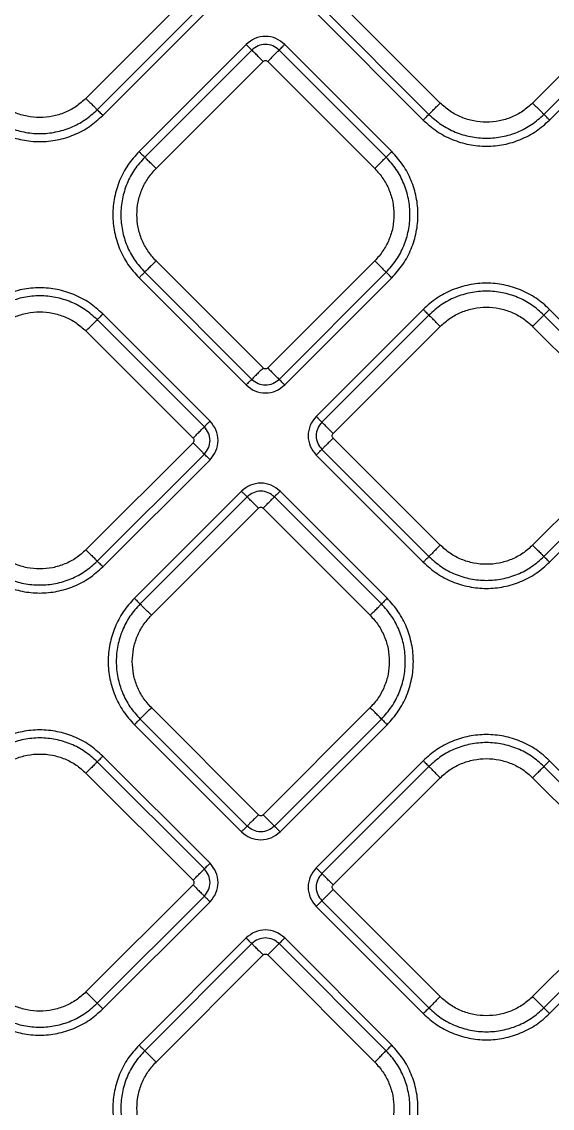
# Model space of a CAD drawing. Extents: x 939 to 1039, y 781 to 934.
# Drawn here: x 985.06 to 988.32, y 848.15 to 854.83 of the extents above; entities that cross this region are included whole.
import ezdxf

# ---------------------------------------------------------------- set-up
doc = ezdxf.new("R2010")
doc.units = 0
doc.header["$MEASUREMENT"] = 0
doc.layers.add('1', color=4, linetype='Continuous')

# ---------------------------------------------------------------- blocks, each defined once
blk = doc.blocks.new('Envoy')
at = {"layer": '1', "color": 3, "linetype": 'Continuous', "lineweight": 25}
for p, q in [((47.4601, 55.8416), (46.8012, 55.1827)), ((48.9811, 55.1542), (48.3222, 55.8131)), ((50.208, 55.8131), (49.5492, 55.1542)), ((46.871, 55.113), (47.5298, 55.7718)), ((46.9058, 55.0782), (47.5646, 55.737)), ((48.2525, 55.7433), (48.9114, 55.0845)), ((49.6189, 55.0845), (50.2778, 55.7433)), ((48.2177, 55.7085), (48.8765, 55.0496)), ((49.6538, 55.0496), (50.3126, 55.7085)), ((47.7867, 55.5149), (47.1279, 54.8561)), ((47.8216, 55.4801), (47.1627, 54.8213)), ((48.6481, 54.8213), (47.9893, 55.4801)), ((48.683, 54.8561), (48.0242, 55.5149)), ((47.2324, 54.7515), (47.8913, 55.4104)), ((47.9196, 55.4104), (48.5784, 54.7515)), ((47.8913, 53.5246), (47.2324, 54.1834)), ((48.5784, 54.1834), (47.9196, 53.5246)), ((47.1279, 54.0788), (47.7867, 53.42)), ((47.1627, 54.1137), (47.8216, 53.4548)), ((47.9893, 53.4548), (48.6481, 54.1137)), ((48.0242, 53.42), (48.683, 54.0788)), ((48.8765, 53.8853), (48.2177, 53.2265)), ((50.3126, 53.2265), (49.6538, 53.8853)), ((47.5298, 53.1631), (46.8709, 53.8219)), ((47.5646, 53.1979), (46.9058, 53.8568)), ((48.9114, 53.8504), (48.2526, 53.1916)), ((50.2778, 53.1916), (49.619, 53.8504)), ((46.8012, 53.7522), (47.46, 53.0933)), ((48.3223, 53.1218), (48.9811, 53.7807)), ((49.5492, 53.7807), (50.2081, 53.1218)), ((47.46, 53.0651), (46.8012, 52.4062)), ((48.9811, 52.4347), (48.3223, 53.0936)), ((50.2081, 53.0936), (49.5492, 52.4347)), ((48.2526, 53.0238), (48.9114, 52.365)), ((49.619, 52.365), (50.2778, 53.0238)), ((46.8709, 52.3365), (47.5298, 52.9953)), ((46.9058, 52.3016), (47.5646, 52.9605)), ((48.2177, 52.989), (48.8765, 52.3302)), ((49.6538, 52.3302), (50.3126, 52.989)), ((47.7582, 52.7669), (47.0994, 52.1081)), ((47.793, 52.7321), (47.1342, 52.0732)), ((48.6196, 52.0732), (47.9608, 52.7321)), ((48.6545, 52.1081), (47.9957, 52.7669)), ((47.2039, 52.0035), (47.8628, 52.6623)), ((47.891, 52.6623), (48.5499, 52.0035)), ((47.8628, 50.7765), (47.2039, 51.4354)), ((48.5499, 51.4354), (47.891, 50.7765)), ((47.0994, 51.3308), (47.7582, 50.672)), ((47.1342, 51.3656), (47.793, 50.7068)), ((47.9608, 50.7068), (48.6196, 51.3656)), ((47.9957, 50.672), (48.6545, 51.3308)), ((47.5646, 50.4785), (46.9058, 51.1373)), ((47.5298, 50.4436), (46.871, 51.1024)), ((48.8765, 51.1088), (48.2177, 50.4499)), ((48.9114, 51.0739), (48.2525, 50.4151)), ((50.2778, 50.4151), (49.6189, 51.0739)), ((50.3126, 50.4499), (49.6538, 51.1088)), ((46.8012, 51.0327), (47.4601, 50.3738)), ((48.3222, 50.3453), (48.9811, 51.0042)), ((49.5492, 51.0042), (50.208, 50.3453)), ((47.4601, 50.3456), (46.8012, 49.6867)), ((46.871, 49.617), (47.5298, 50.2758)), ((48.9811, 49.6582), (48.3222, 50.3171)), ((50.208, 50.3171), (49.5492, 49.6582)), ((46.9058, 49.5822), (47.5646, 50.241)), ((48.2177, 50.2125), (48.8765, 49.5536)), ((48.2525, 50.2473), (48.9114, 49.5885)), ((49.6189, 49.5885), (50.2778, 50.2473)), ((49.6538, 49.5536), (50.3126, 50.2125)), ((47.7867, 50.0189), (47.1279, 49.3601)), ((48.683, 49.3601), (48.0242, 50.0189)), ((47.8216, 49.9841), (47.1627, 49.3253)), ((48.6481, 49.3253), (47.9893, 49.9841)), ((47.2324, 49.2555), (47.8913, 49.9144)), ((47.9196, 49.9144), (48.5784, 49.2555))]:
    blk.add_line(p, q, dxfattribs=at)
for points, knots in [([(48.0242, 55.5149), (48.0068, 55.5287), (47.9721, 55.5561), (47.9054, 55.5681), (47.8388, 55.5561), (47.804, 55.5287), (47.7867, 55.5149)], [0, 0, 0, 0, 0.2500661, 0.4999826, 0.7499295, 1, 1, 1, 1]), ([(47.7867, 55.5149), (47.7908, 55.5108), (47.7991, 55.5025), (47.8099, 55.4917), (47.8182, 55.4834), (47.8204, 55.4812), (47.8216, 55.4801)], [0, 0, 0, 0, 0.250006, 0.499998, 0.750001, 1, 1, 1, 1]), ([(47.9893, 55.4801), (47.977, 55.4898), (47.9525, 55.5091), (47.9054, 55.5177), (47.8584, 55.5091), (47.8338, 55.4898), (47.8216, 55.4801)], [0, 0, 0, 0, 0.249861, 0.499986, 0.750124, 1, 1, 1, 1]), ([(47.8913, 55.4104), (47.883, 55.4186), (47.8664, 55.4352), (47.8448, 55.4569), (47.8282, 55.4735), (47.8238, 55.4779), (47.8216, 55.4801)], [0, 0, 0, 0, 0.250001, 0.499998, 0.749991, 1, 1, 1, 1]), ([(47.9893, 55.4801), (47.9871, 55.4779), (47.9826, 55.4735), (47.966, 55.4569), (47.9444, 55.4352), (47.9278, 55.4186), (47.9196, 55.4104)], [0, 0, 0, 0, 0.250009, 0.500002, 0.75, 1, 1, 1, 1]), ([(47.9893, 55.4801), (47.9904, 55.4812), (47.9926, 55.4834), (48.0009, 55.4917), (48.0117, 55.5025), (48.02, 55.5108), (48.0242, 55.5149)], [0, 0, 0, 0, 0.249999, 0.500001, 0.749993, 1, 1, 1, 1]), ([(47.8913, 55.4104), (47.8933, 55.412), (47.8975, 55.4153), (47.9054, 55.4167), (47.9133, 55.4153), (47.9175, 55.412), (47.9196, 55.4104)], [0, 0, 0, 0, 0.250231, 0.5, 0.749765, 1, 1, 1, 1]), ([(46.8012, 55.1827), (46.7816, 55.1652), (46.7423, 55.1301), (46.6718, 55.0934), (46.5961, 55.0702), (46.5172, 55.0625), (46.4383, 55.0702), (46.3626, 55.0934), (46.2921, 55.1301), (46.2528, 55.1652), (46.2331, 55.1827)], [0, 0, 0, 0, 0.125, 0.25, 0.375, 0.5, 0.625, 0.75, 0.875, 1, 1, 1, 1]), ([(46.8012, 55.1827), (46.8095, 55.1745), (46.8261, 55.1579), (46.8477, 55.1362), (46.8643, 55.1196), (46.8688, 55.1152), (46.871, 55.113)], [0, 0, 0, 0, 0.250001, 0.499996, 0.749991, 1, 1, 1, 1]), ([(48.9114, 55.0845), (48.9136, 55.0867), (48.918, 55.0911), (48.9346, 55.1077), (48.9563, 55.1294), (48.9728, 55.1459), (48.9811, 55.1542)], [0, 0, 0, 0, 0.2500092, 0.5000022, 0.7499993, 1, 1, 1, 1]), ([(49.5492, 55.1542), (49.5296, 55.1367), (49.4903, 55.1016), (49.4197, 55.0649), (49.3441, 55.0417), (49.2651, 55.034), (49.1862, 55.0417), (49.1106, 55.0649), (49.04, 55.1016), (49.0007, 55.1367), (48.9811, 55.1542)], [0, 0, 0, 0, 0.125, 0.25, 0.375, 0.5, 0.625, 0.75, 0.875, 1, 1, 1, 1]), ([(49.5492, 55.1542), (49.5575, 55.1459), (49.574, 55.1294), (49.5957, 55.1077), (49.6123, 55.0911), (49.6167, 55.0867), (49.6189, 55.0845)], [0, 0, 0, 0, 0.250001, 0.499998, 0.749991, 1, 1, 1, 1]), ([(46.1285, 55.0782), (46.1554, 55.0542), (46.2092, 55.0062), (46.3057, 54.9559), (46.4092, 54.9242), (46.5172, 54.9136), (46.6251, 54.9242), (46.7287, 54.9559), (46.8252, 55.0062), (46.8789, 55.0542), (46.9058, 55.0782)], [0, 0, 0, 0, 0.125, 0.25, 0.375, 0.5, 0.625, 0.75, 0.875, 1, 1, 1, 1]), ([(46.1634, 55.113), (46.1879, 55.0912), (46.2368, 55.0475), (46.3246, 55.0017), (46.4189, 54.9729), (46.5172, 54.9633), (46.6155, 54.9729), (46.7097, 55.0017), (46.7976, 55.0475), (46.8465, 55.0912), (46.871, 55.113)], [0, 0, 0, 0, 0.125, 0.25, 0.375, 0.5, 0.625, 0.75, 0.875, 1, 1, 1, 1]), ([(46.9058, 55.0782), (46.9017, 55.0823), (46.8934, 55.0906), (46.8826, 55.1014), (46.8743, 55.1097), (46.8721, 55.1119), (46.871, 55.113)], [0, 0, 0, 0, 0.250008, 0.500003, 0.749999, 1, 1, 1, 1]), ([(48.9114, 55.0845), (48.9103, 55.0834), (48.908, 55.0812), (48.8997, 55.0729), (48.8889, 55.0621), (48.8806, 55.0538), (48.8765, 55.0496)], [0, 0, 0, 0, 0.25, 0.500001, 0.749996, 1, 1, 1, 1]), ([(48.9114, 55.0845), (48.9358, 55.0627), (48.9848, 55.019), (49.0726, 54.9732), (49.1669, 54.9444), (49.2651, 54.9348), (49.3634, 54.9444), (49.4577, 54.9732), (49.5455, 55.019), (49.5945, 55.0627), (49.6189, 55.0845)], [0, 0, 0, 0, 0.125, 0.25, 0.375, 0.5, 0.625, 0.75, 0.875, 1, 1, 1, 1]), ([(49.6538, 55.0496), (49.6497, 55.0538), (49.6414, 55.0621), (49.6306, 55.0729), (49.6223, 55.0812), (49.62, 55.0834), (49.6189, 55.0845)], [0, 0, 0, 0, 0.250004, 0.499999, 0.75, 1, 1, 1, 1]), ([(48.8765, 55.0496), (48.9034, 55.0256), (48.9571, 54.9777), (49.0536, 54.9274), (49.1572, 54.8957), (49.2651, 54.8851), (49.3731, 54.8957), (49.4767, 54.9274), (49.5731, 54.9777), (49.6269, 55.0256), (49.6538, 55.0496)], [0, 0, 0, 0, 0.125, 0.25, 0.375, 0.5, 0.625, 0.75, 0.875, 1, 1, 1, 1]), ([(47.1279, 54.8561), (47.1039, 54.8292), (47.0559, 54.7755), (47.0056, 54.679), (46.9739, 54.5754), (46.9634, 54.4675), (46.9739, 54.3595), (47.0056, 54.256), (47.0559, 54.1595), (47.1039, 54.1057), (47.1279, 54.0788)], [0, 0, 0, 0, 0.125, 0.25, 0.375, 0.5, 0.625, 0.75, 0.875, 1, 1, 1, 1]), ([(47.1627, 54.8213), (47.1409, 54.7968), (47.0972, 54.7478), (47.0514, 54.66), (47.0226, 54.5657), (47.013, 54.4675), (47.0226, 54.3692), (47.0514, 54.2749), (47.0972, 54.1871), (47.1409, 54.1382), (47.1627, 54.1137)], [0, 0, 0, 0, 0.125, 0.25, 0.375, 0.5, 0.624999, 0.75, 0.875, 1, 1, 1, 1]), ([(47.1279, 54.8561), (47.132, 54.852), (47.1403, 54.8437), (47.1511, 54.8329), (47.1594, 54.8246), (47.1616, 54.8224), (47.1627, 54.8213)], [0, 0, 0, 0, 0.2500048, 0.4999999, 0.7500003, 1, 1, 1, 1]), ([(47.2324, 54.7515), (47.2242, 54.7598), (47.2076, 54.7764), (47.186, 54.798), (47.1694, 54.8146), (47.1649, 54.819), (47.1627, 54.8213)], [0, 0, 0, 0, 0.2500016, 0.4999978, 0.7499911, 1, 1, 1, 1]), ([(48.5784, 54.7515), (48.5867, 54.7598), (48.6032, 54.7764), (48.6249, 54.798), (48.6415, 54.8146), (48.6459, 54.819), (48.6481, 54.8213)], [0, 0, 0, 0, 0.25, 0.499998, 0.749991, 1, 1, 1, 1]), ([(48.683, 54.8561), (48.6788, 54.852), (48.6706, 54.8437), (48.6597, 54.8329), (48.6514, 54.8246), (48.6492, 54.8224), (48.6481, 54.8213)], [0, 0, 0, 0, 0.250004, 0.499999, 0.75, 1, 1, 1, 1]), ([(48.6481, 54.1137), (48.67, 54.1382), (48.7136, 54.1871), (48.7594, 54.2749), (48.7883, 54.3692), (48.7979, 54.4675), (48.7883, 54.5657), (48.7594, 54.66), (48.7136, 54.7478), (48.67, 54.7968), (48.6481, 54.8213)], [0, 0, 0, 0, 0.1250002, 0.2500001, 0.3750005, 0.5000003, 0.625, 0.7500005, 0.8750004, 1, 1, 1, 1]), ([(48.683, 54.0788), (48.707, 54.1057), (48.7549, 54.1595), (48.8052, 54.256), (48.8369, 54.3595), (48.8475, 54.4675), (48.8369, 54.5754), (48.8052, 54.679), (48.7549, 54.7755), (48.707, 54.8292), (48.683, 54.8561)], [0, 0, 0, 0, 0.125, 0.25, 0.375, 0.5, 0.625, 0.75, 0.875, 1, 1, 1, 1]), ([(47.1148, 54.4675), (47.1163, 54.4938), (47.1192, 54.5464), (47.1433, 54.6221), (47.1798, 54.6926), (47.2149, 54.7319), (47.2324, 54.7515)], [0, 0, 0, 0, 0.25, 0.4999996, 0.7500002, 1, 1, 1, 1]), ([(48.5784, 54.7515), (48.5959, 54.7319), (48.631, 54.6926), (48.6676, 54.6221), (48.6916, 54.5464), (48.6946, 54.4938), (48.6961, 54.4675)], [0, 0, 0, 0, 0.25, 0.5, 0.75, 1, 1, 1, 1]), ([(47.2324, 54.1834), (47.2149, 54.2031), (47.1798, 54.2423), (47.1433, 54.3129), (47.1192, 54.3886), (47.1163, 54.4412), (47.1148, 54.4675)], [0, 0, 0, 0, 0.2499998, 0.5000004, 0.75, 1, 1, 1, 1]), ([(48.6961, 54.4675), (48.6946, 54.4412), (48.6916, 54.3886), (48.6676, 54.3129), (48.631, 54.2423), (48.5959, 54.2031), (48.5784, 54.1834)], [0, 0, 0, 0, 0.25, 0.5, 0.75, 1, 1, 1, 1]), ([(47.2324, 54.1834), (47.2242, 54.1751), (47.2076, 54.1586), (47.186, 54.1369), (47.1694, 54.1203), (47.1649, 54.1159), (47.1627, 54.1137)], [0, 0, 0, 0, 0.250001, 0.499997, 0.74999, 1, 1, 1, 1]), ([(48.5784, 54.1834), (48.5867, 54.1751), (48.6032, 54.1586), (48.6249, 54.1369), (48.6415, 54.1203), (48.6459, 54.1159), (48.6481, 54.1137)], [0, 0, 0, 0, 0.25, 0.499997, 0.74999, 1, 1, 1, 1]), ([(47.1279, 54.0788), (47.132, 54.083), (47.1403, 54.0912), (47.1511, 54.1021), (47.1594, 54.1104), (47.1616, 54.1126), (47.1627, 54.1137)], [0, 0, 0, 0, 0.250005, 0.500001, 0.750002, 1, 1, 1, 1]), ([(48.683, 54.0788), (48.6788, 54.083), (48.6706, 54.0912), (48.6597, 54.1021), (48.6514, 54.1104), (48.6492, 54.1126), (48.6481, 54.1137)], [0, 0, 0, 0, 0.250004, 0.5, 0.750001, 1, 1, 1, 1]), ([(46.9058, 53.8568), (46.8789, 53.8807), (46.8251, 53.9287), (46.7287, 53.979), (46.6251, 54.0107), (46.5171, 54.0213), (46.4092, 54.0107), (46.3056, 53.979), (46.2091, 53.9287), (46.1554, 53.8807), (46.1285, 53.8568)], [0, 0, 0, 0, 0.125, 0.25, 0.375, 0.5, 0.625, 0.75, 0.875, 1, 1, 1, 1]), ([(49.6538, 53.8853), (49.6269, 53.9093), (49.5732, 53.9572), (49.4767, 54.0075), (49.3731, 54.0392), (49.2652, 54.0498), (49.1572, 54.0392), (49.0537, 54.0075), (48.9572, 53.9572), (48.9034, 53.9093), (48.8765, 53.8853)], [0, 0, 0, 0, 0.125, 0.25, 0.375, 0.5, 0.625, 0.75, 0.875, 1, 1, 1, 1]), ([(46.8709, 53.8219), (46.8465, 53.8437), (46.7975, 53.8874), (46.7097, 53.9332), (46.6154, 53.962), (46.5171, 53.9716), (46.4189, 53.962), (46.3246, 53.9332), (46.2368, 53.8874), (46.1878, 53.8437), (46.1634, 53.8219)], [0, 0, 0, 0, 0.125, 0.25, 0.375, 0.5, 0.625, 0.75, 0.875, 1, 1, 1, 1]), ([(49.619, 53.8504), (49.5945, 53.8722), (49.5456, 53.9159), (49.4577, 53.9617), (49.3635, 53.9905), (49.2652, 54.0002), (49.1669, 53.9905), (49.0726, 53.9617), (48.9848, 53.9159), (48.9359, 53.8722), (48.9114, 53.8504)], [0, 0, 0, 0, 0.125, 0.25, 0.375, 0.5, 0.625, 0.75, 0.875, 1, 1, 1, 1]), ([(46.2331, 53.7522), (46.2527, 53.7697), (46.292, 53.8048), (46.3626, 53.8415), (46.4382, 53.8647), (46.5171, 53.8724), (46.5961, 53.8647), (46.6717, 53.8415), (46.7423, 53.8048), (46.7816, 53.7697), (46.8012, 53.7522)], [0, 0, 0, 0, 0.125, 0.25, 0.375, 0.5, 0.625, 0.75, 0.875, 1, 1, 1, 1]), ([(48.8765, 53.8853), (48.8807, 53.8811), (48.8889, 53.8728), (48.8998, 53.862), (48.9081, 53.8537), (48.9103, 53.8515), (48.9114, 53.8504)], [0, 0, 0, 0, 0.250004, 0.499999, 0.75, 1, 1, 1, 1]), ([(48.9811, 53.7807), (49.0008, 53.7982), (49.0401, 53.8333), (49.1106, 53.87), (49.1863, 53.8932), (49.2652, 53.9009), (49.3441, 53.8932), (49.4198, 53.87), (49.4903, 53.8333), (49.5296, 53.7982), (49.5492, 53.7807)], [0, 0, 0, 0, 0.125, 0.25, 0.375, 0.5, 0.625, 0.75, 0.875, 1, 1, 1, 1]), ([(49.619, 53.8504), (49.6201, 53.8515), (49.6223, 53.8537), (49.6306, 53.862), (49.6414, 53.8728), (49.6497, 53.8811), (49.6538, 53.8853)], [0, 0, 0, 0, 0.25, 0.500001, 0.749996, 1, 1, 1, 1]), ([(46.8012, 53.7522), (46.8095, 53.7604), (46.826, 53.777), (46.8477, 53.7987), (46.8643, 53.8153), (46.8687, 53.8197), (46.8709, 53.8219)], [0, 0, 0, 0, 0.2499975, 0.4999953, 0.7499908, 1, 1, 1, 1]), ([(46.9058, 53.8568), (46.9017, 53.8526), (46.8934, 53.8443), (46.8826, 53.8335), (46.8743, 53.8252), (46.872, 53.823), (46.8709, 53.8219)], [0, 0, 0, 0, 0.25001, 0.500005, 0.750001, 1, 1, 1, 1]), ([(48.9811, 53.7807), (48.9728, 53.789), (48.9563, 53.8055), (48.9346, 53.8272), (48.918, 53.8438), (48.9136, 53.8482), (48.9114, 53.8504)], [0, 0, 0, 0, 0.250001, 0.499998, 0.749991, 1, 1, 1, 1]), ([(49.619, 53.8504), (49.6168, 53.8482), (49.6123, 53.8438), (49.5957, 53.8272), (49.5741, 53.8055), (49.5575, 53.789), (49.5492, 53.7807)], [0, 0, 0, 0, 0.250009, 0.500002, 0.749999, 1, 1, 1, 1]), ([(47.8913, 53.5246), (47.883, 53.5163), (47.8664, 53.4997), (47.8448, 53.4781), (47.8282, 53.4615), (47.8238, 53.4571), (47.8216, 53.4548)], [0, 0, 0, 0, 0.2499986, 0.499996, 0.7499894, 1, 1, 1, 1]), ([(47.9196, 53.5246), (47.9175, 53.5229), (47.9133, 53.5197), (47.9054, 53.5182), (47.8975, 53.5197), (47.8933, 53.5229), (47.8913, 53.5246)], [0, 0, 0, 0, 0.250229, 0.5, 0.749774, 1, 1, 1, 1]), ([(47.9196, 53.5246), (47.9278, 53.5163), (47.9444, 53.4997), (47.966, 53.4781), (47.9826, 53.4615), (47.9871, 53.4571), (47.9893, 53.4548)], [0, 0, 0, 0, 0.249998, 0.499996, 0.749989, 1, 1, 1, 1]), ([(47.7867, 53.42), (47.7908, 53.4241), (47.7991, 53.4324), (47.8099, 53.4432), (47.8182, 53.4515), (47.8204, 53.4537), (47.8216, 53.4548)], [0, 0, 0, 0, 0.250008, 0.500001, 0.75, 1, 1, 1, 1]), ([(47.7867, 53.42), (47.804, 53.4063), (47.8388, 53.3788), (47.9054, 53.3668), (47.9721, 53.3788), (48.0068, 53.4063), (48.0242, 53.42)], [0, 0, 0, 0, 0.2500671, 0.499983, 0.7499297, 1, 1, 1, 1]), ([(47.8216, 53.4548), (47.8338, 53.4452), (47.8584, 53.4258), (47.9054, 53.4172), (47.9525, 53.4258), (47.977, 53.4452), (47.9893, 53.4548)], [0, 0, 0, 0, 0.2498602, 0.4999856, 0.7501235, 1, 1, 1, 1]), ([(48.0242, 53.42), (48.02, 53.4241), (48.0117, 53.4324), (48.0009, 53.4432), (47.9926, 53.4515), (47.9904, 53.4537), (47.9893, 53.4548)], [0, 0, 0, 0, 0.250008, 0.500001, 0.75, 1, 1, 1, 1]), ([(47.5646, 53.1979), (47.5605, 53.1938), (47.5522, 53.1855), (47.5414, 53.1747), (47.5331, 53.1664), (47.5309, 53.1642), (47.5298, 53.1631)], [0, 0, 0, 0, 0.250008, 0.499998, 0.750001, 1, 1, 1, 1]), ([(47.5646, 52.9605), (47.5783, 52.9778), (47.6058, 53.0126), (47.6178, 53.0792), (47.6058, 53.1458), (47.5783, 53.1806), (47.5646, 53.1979)], [0, 0, 0, 0, 0.250066, 0.499983, 0.749929, 1, 1, 1, 1]), ([(48.2177, 53.2265), (48.204, 53.2091), (48.1766, 53.1744), (48.1645, 53.1077), (48.1765, 53.0411), (48.204, 53.0063), (48.2177, 52.989)], [0, 0, 0, 0, 0.250066, 0.499983, 0.749928, 1, 1, 1, 1]), ([(48.2177, 53.2265), (48.2219, 53.2223), (48.2301, 53.214), (48.2409, 53.2032), (48.2492, 53.1949), (48.2515, 53.1927), (48.2526, 53.1916)], [0, 0, 0, 0, 0.2500002, 0.4999978, 0.7499975, 1, 1, 1, 1]), ([(47.46, 53.0933), (47.4683, 53.1016), (47.4849, 53.1182), (47.5065, 53.1398), (47.5231, 53.1564), (47.5276, 53.1608), (47.5298, 53.1631)], [0, 0, 0, 0, 0.249999, 0.499996, 0.74999, 1, 1, 1, 1]), ([(47.5298, 52.9953), (47.5394, 53.0076), (47.5588, 53.0321), (47.5674, 53.0792), (47.5588, 53.1263), (47.5394, 53.1508), (47.5298, 53.1631)], [0, 0, 0, 0, 0.24986, 0.499984, 0.750123, 1, 1, 1, 1]), ([(48.2526, 53.1916), (48.2429, 53.1793), (48.2235, 53.1548), (48.215, 53.1077), (48.2235, 53.0607), (48.2429, 53.0361), (48.2526, 53.0238)], [0, 0, 0, 0, 0.24986, 0.499984, 0.750122, 1, 1, 1, 1]), ([(48.3223, 53.1218), (48.314, 53.1301), (48.2974, 53.1467), (48.2758, 53.1683), (48.2592, 53.1849), (48.2548, 53.1894), (48.2526, 53.1916)], [0, 0, 0, 0, 0.25, 0.499998, 0.749991, 1, 1, 1, 1]), ([(47.46, 53.0933), (47.4617, 53.0913), (47.4649, 53.0871), (47.4664, 53.0792), (47.4649, 53.0713), (47.4617, 53.0671), (47.46, 53.0651)], [0, 0, 0, 0, 0.250236, 0.500008, 0.74978, 1, 1, 1, 1]), ([(47.46, 53.0651), (47.4683, 53.0568), (47.4849, 53.0402), (47.5065, 53.0186), (47.5231, 53.002), (47.5276, 52.9975), (47.5298, 52.9953)], [0, 0, 0, 0, 0.2500016, 0.4999978, 0.7499911, 1, 1, 1, 1]), ([(48.3223, 53.0936), (48.314, 53.0853), (48.2974, 53.0687), (48.2758, 53.0471), (48.2592, 53.0305), (48.2548, 53.0261), (48.2526, 53.0238)], [0, 0, 0, 0, 0.249998, 0.499996, 0.749991, 1, 1, 1, 1]), ([(48.3223, 53.0936), (48.3206, 53.0956), (48.3174, 53.0998), (48.3159, 53.1077), (48.3174, 53.1156), (48.3206, 53.1198), (48.3223, 53.1218)], [0, 0, 0, 0, 0.250236, 0.500008, 0.74978, 1, 1, 1, 1]), ([(48.2177, 52.989), (48.2219, 52.9931), (48.2301, 53.0014), (48.2409, 53.0122), (48.2492, 53.0205), (48.2515, 53.0227), (48.2526, 53.0238)], [0, 0, 0, 0, 0.250005, 0.499997, 0.75, 1, 1, 1, 1]), ([(47.5646, 52.9605), (47.5605, 52.9646), (47.5522, 52.9729), (47.5414, 52.9837), (47.5331, 52.992), (47.5309, 52.9942), (47.5298, 52.9953)], [0, 0, 0, 0, 0.2500028, 0.4999989, 0.7499983, 1, 1, 1, 1]), ([(47.9957, 52.7669), (47.9783, 52.7806), (47.9436, 52.8081), (47.8769, 52.8201), (47.8103, 52.8081), (47.7755, 52.7806), (47.7582, 52.7669)], [0, 0, 0, 0, 0.2500671, 0.499983, 0.7499297, 1, 1, 1, 1]), ([(47.7582, 52.7669), (47.7623, 52.7628), (47.7706, 52.7545), (47.7814, 52.7437), (47.7897, 52.7354), (47.7919, 52.7332), (47.793, 52.7321)], [0, 0, 0, 0, 0.250008, 0.500001, 0.75, 1, 1, 1, 1]), ([(47.9608, 52.7321), (47.9485, 52.7417), (47.924, 52.7611), (47.8769, 52.7697), (47.8299, 52.7611), (47.8053, 52.7417), (47.793, 52.7321)], [0, 0, 0, 0, 0.2498602, 0.4999856, 0.7501235, 1, 1, 1, 1]), ([(47.8628, 52.6623), (47.8545, 52.6706), (47.8379, 52.6872), (47.8163, 52.7088), (47.7997, 52.7254), (47.7953, 52.7298), (47.793, 52.7321)], [0, 0, 0, 0, 0.25, 0.499997, 0.74999, 1, 1, 1, 1]), ([(47.891, 52.6623), (47.8993, 52.6706), (47.9159, 52.6872), (47.9375, 52.7088), (47.9541, 52.7254), (47.9586, 52.7298), (47.9608, 52.7321)], [0, 0, 0, 0, 0.250001, 0.499997, 0.74999, 1, 1, 1, 1]), ([(47.9957, 52.7669), (47.9915, 52.7628), (47.9832, 52.7545), (47.9724, 52.7437), (47.9641, 52.7354), (47.9619, 52.7332), (47.9608, 52.7321)], [0, 0, 0, 0, 0.250008, 0.500001, 0.75, 1, 1, 1, 1]), ([(47.8628, 52.6623), (47.8648, 52.664), (47.869, 52.6672), (47.8769, 52.6687), (47.8848, 52.6672), (47.889, 52.664), (47.891, 52.6623)], [0, 0, 0, 0, 0.250235, 0.5, 0.749769, 1, 1, 1, 1]), ([(46.8012, 52.4062), (46.7816, 52.3887), (46.7423, 52.3536), (46.6717, 52.3169), (46.5961, 52.2937), (46.5171, 52.286), (46.4382, 52.2937), (46.3626, 52.3169), (46.292, 52.3536), (46.2527, 52.3887), (46.2331, 52.4062)], [0, 0, 0, 0, 0.125, 0.25, 0.375, 0.5, 0.625, 0.75, 0.875, 1, 1, 1, 1]), ([(46.8012, 52.4062), (46.8095, 52.3979), (46.826, 52.3814), (46.8477, 52.3597), (46.8643, 52.3431), (46.8687, 52.3387), (46.8709, 52.3365)], [0, 0, 0, 0, 0.25, 0.499998, 0.749991, 1, 1, 1, 1]), ([(48.9811, 52.4347), (48.9728, 52.4265), (48.9563, 52.4099), (48.9346, 52.3882), (48.918, 52.3716), (48.9136, 52.3672), (48.9114, 52.365)], [0, 0, 0, 0, 0.250001, 0.499996, 0.749991, 1, 1, 1, 1]), ([(49.5492, 52.4347), (49.5296, 52.4172), (49.4903, 52.3821), (49.4198, 52.3454), (49.3441, 52.3222), (49.2652, 52.3145), (49.1863, 52.3222), (49.1106, 52.3454), (49.0401, 52.3821), (49.0008, 52.4172), (48.9811, 52.4347)], [0, 0, 0, 0, 0.125, 0.25, 0.375, 0.5, 0.625, 0.75, 0.875, 1, 1, 1, 1]), ([(49.5492, 52.4347), (49.5575, 52.4265), (49.5741, 52.4099), (49.5957, 52.3882), (49.6123, 52.3716), (49.6168, 52.3672), (49.619, 52.365)], [0, 0, 0, 0, 0.250001, 0.499996, 0.749991, 1, 1, 1, 1]), ([(46.1634, 52.3365), (46.1878, 52.3147), (46.2368, 52.271), (46.3246, 52.2252), (46.4189, 52.1964), (46.5171, 52.1868), (46.6154, 52.1964), (46.7097, 52.2252), (46.7975, 52.271), (46.8465, 52.3147), (46.8709, 52.3365)], [0, 0, 0, 0, 0.125, 0.25, 0.375, 0.5, 0.625, 0.75, 0.875, 1, 1, 1, 1]), ([(46.9058, 52.3016), (46.9017, 52.3058), (46.8934, 52.3141), (46.8826, 52.3249), (46.8743, 52.3332), (46.872, 52.3354), (46.8709, 52.3365)], [0, 0, 0, 0, 0.2500048, 0.4999999, 0.7500003, 1, 1, 1, 1]), ([(48.8765, 52.3302), (48.8807, 52.3343), (48.8889, 52.3426), (48.8998, 52.3534), (48.9081, 52.3617), (48.9103, 52.3639), (48.9114, 52.365)], [0, 0, 0, 0, 0.25001, 0.500004, 0.75, 1, 1, 1, 1]), ([(48.8765, 52.3302), (48.9034, 52.3062), (48.9572, 52.2582), (49.0537, 52.2079), (49.1572, 52.1762), (49.2652, 52.1656), (49.3731, 52.1762), (49.4767, 52.2079), (49.5732, 52.2582), (49.6269, 52.3062), (49.6538, 52.3302)], [0, 0, 0, 0, 0.125, 0.25, 0.375, 0.5, 0.625, 0.75, 0.875, 1, 1, 1, 1]), ([(48.9114, 52.365), (48.9359, 52.3432), (48.9848, 52.2995), (49.0726, 52.2537), (49.1669, 52.2249), (49.2652, 52.2153), (49.3635, 52.2249), (49.4577, 52.2537), (49.5456, 52.2995), (49.5945, 52.3432), (49.619, 52.365)], [0, 0, 0, 0, 0.125, 0.25, 0.375, 0.5, 0.625, 0.75, 0.875, 1, 1, 1, 1]), ([(49.6538, 52.3302), (49.6497, 52.3343), (49.6414, 52.3426), (49.6306, 52.3534), (49.6223, 52.3617), (49.6201, 52.3639), (49.619, 52.365)], [0, 0, 0, 0, 0.250009, 0.500003, 0.75, 1, 1, 1, 1]), ([(46.1285, 52.3016), (46.1554, 52.2776), (46.2091, 52.2297), (46.3056, 52.1794), (46.4092, 52.1477), (46.5171, 52.1371), (46.6251, 52.1477), (46.7287, 52.1794), (46.8251, 52.2297), (46.8789, 52.2776), (46.9058, 52.3016)], [0, 0, 0, 0, 0.125, 0.25, 0.375, 0.5, 0.625, 0.75, 0.875, 1, 1, 1, 1]), ([(47.0994, 52.1081), (47.0754, 52.0812), (47.0274, 52.0274), (46.9771, 51.9309), (46.9454, 51.8274), (46.9349, 51.7194), (46.9454, 51.6115), (46.9771, 51.5079), (47.0274, 51.4114), (47.0754, 51.3577), (47.0994, 51.3308)], [0, 0, 0, 0, 0.1250001, 0.25, 0.375, 0.5, 0.625, 0.75, 0.8749999, 1, 1, 1, 1]), ([(47.1342, 52.0732), (47.1124, 52.0488), (47.0687, 51.9998), (47.0229, 51.912), (46.9941, 51.8177), (46.9845, 51.7194), (46.9941, 51.6212), (47.0229, 51.5269), (47.0687, 51.4391), (47.1124, 51.3901), (47.1342, 51.3656)], [0, 0, 0, 0, 0.125, 0.25, 0.375001, 0.5, 0.625, 0.75, 0.875, 1, 1, 1, 1]), ([(47.0994, 52.1081), (47.1035, 52.1039), (47.1118, 52.0957), (47.1226, 52.0848), (47.1309, 52.0765), (47.1331, 52.0743), (47.1342, 52.0732)], [0, 0, 0, 0, 0.250003, 0.499999, 0.75, 1, 1, 1, 1]), ([(47.2039, 52.0035), (47.1957, 52.0118), (47.1791, 52.0283), (47.1574, 52.05), (47.1408, 52.0666), (47.1364, 52.071), (47.1342, 52.0732)], [0, 0, 0, 0, 0.25, 0.499998, 0.74999, 1, 1, 1, 1]), ([(48.5499, 52.0035), (48.5582, 52.0118), (48.5747, 52.0283), (48.5964, 52.05), (48.613, 52.0666), (48.6174, 52.071), (48.6196, 52.0732)], [0, 0, 0, 0, 0.25, 0.499997, 0.74999, 1, 1, 1, 1]), ([(48.6545, 52.1081), (48.6503, 52.1039), (48.6421, 52.0957), (48.6312, 52.0848), (48.6229, 52.0765), (48.6207, 52.0743), (48.6196, 52.0732)], [0, 0, 0, 0, 0.2500053, 0.4999996, 0.7500013, 1, 1, 1, 1]), ([(48.6196, 51.3656), (48.6414, 51.3901), (48.6851, 51.4391), (48.7309, 51.5269), (48.7597, 51.6212), (48.7694, 51.7194), (48.7597, 51.8177), (48.7309, 51.912), (48.6851, 51.9998), (48.6414, 52.0488), (48.6196, 52.0732)], [0, 0, 0, 0, 0.125, 0.25, 0.375, 0.5, 0.624999, 0.75, 0.875, 1, 1, 1, 1]), ([(48.6545, 51.3308), (48.6785, 51.3577), (48.7264, 51.4114), (48.7767, 51.5079), (48.8084, 51.6115), (48.819, 51.7194), (48.8084, 51.8274), (48.7767, 51.9309), (48.7264, 52.0274), (48.6785, 52.0812), (48.6545, 52.1081)], [0, 0, 0, 0, 0.125, 0.25, 0.375, 0.5, 0.625, 0.75, 0.875, 1, 1, 1, 1]), ([(47.0863, 51.7194), (47.0878, 51.7457), (47.0907, 51.7983), (47.1148, 51.874), (47.1513, 51.9446), (47.1864, 51.9839), (47.2039, 52.0035)], [0, 0, 0, 0, 0.25, 0.5, 0.750001, 1, 1, 1, 1]), ([(48.5499, 52.0035), (48.5674, 51.9839), (48.6025, 51.9446), (48.639, 51.874), (48.6631, 51.7983), (48.6661, 51.7457), (48.6675, 51.7194)], [0, 0, 0, 0, 0.249999, 0.5, 0.75, 1, 1, 1, 1]), ([(47.2039, 51.4354), (47.1864, 51.455), (47.1513, 51.4943), (47.1148, 51.5648), (47.0907, 51.6405), (47.0878, 51.6931), (47.0863, 51.7194)], [0, 0, 0, 0, 0.249999, 0.5, 0.75, 1, 1, 1, 1]), ([(48.6675, 51.7194), (48.6661, 51.6931), (48.6631, 51.6405), (48.639, 51.5648), (48.6025, 51.4943), (48.5674, 51.455), (48.5499, 51.4354)], [0, 0, 0, 0, 0.25, 0.5, 0.750001, 1, 1, 1, 1]), ([(47.2039, 51.4354), (47.1957, 51.4271), (47.1791, 51.4105), (47.1574, 51.3889), (47.1408, 51.3723), (47.1364, 51.3679), (47.1342, 51.3656)], [0, 0, 0, 0, 0.25, 0.499998, 0.749991, 1, 1, 1, 1]), ([(48.6196, 51.3656), (48.6174, 51.3679), (48.613, 51.3723), (48.5964, 51.3889), (48.5747, 51.4105), (48.5582, 51.4271), (48.5499, 51.4354)], [0, 0, 0, 0, 0.250009, 0.500002, 0.75, 1, 1, 1, 1]), ([(47.0994, 51.3308), (47.1035, 51.3349), (47.1118, 51.3432), (47.1226, 51.354), (47.1309, 51.3623), (47.1331, 51.3645), (47.1342, 51.3656)], [0, 0, 0, 0, 0.2500024, 0.499998, 0.7499988, 1, 1, 1, 1]), ([(48.6196, 51.3656), (48.6207, 51.3645), (48.6229, 51.3623), (48.6312, 51.354), (48.6421, 51.3432), (48.6503, 51.3349), (48.6545, 51.3308)], [0, 0, 0, 0, 0.25, 0.500001, 0.749995, 1, 1, 1, 1]), ([(46.9058, 51.1373), (46.8789, 51.1613), (46.8252, 51.2092), (46.7287, 51.2595), (46.6251, 51.2912), (46.5172, 51.3018), (46.4092, 51.2912), (46.3057, 51.2595), (46.2092, 51.2092), (46.1554, 51.1613), (46.1285, 51.1373)], [0, 0, 0, 0, 0.125, 0.25, 0.375, 0.5, 0.625, 0.75, 0.875, 1, 1, 1, 1]), ([(49.6538, 51.1088), (49.6269, 51.1327), (49.5731, 51.1807), (49.4767, 51.231), (49.3731, 51.2627), (49.2651, 51.2733), (49.1572, 51.2627), (49.0536, 51.231), (48.9571, 51.1807), (48.9034, 51.1327), (48.8765, 51.1088)], [0, 0, 0, 0, 0.125, 0.25, 0.375, 0.5, 0.625, 0.75, 0.875, 1, 1, 1, 1]), ([(46.871, 51.1024), (46.8465, 51.1242), (46.7976, 51.1679), (46.7097, 51.2137), (46.6155, 51.2425), (46.5172, 51.2522), (46.4189, 51.2425), (46.3246, 51.2137), (46.2368, 51.1679), (46.1879, 51.1242), (46.1634, 51.1024)], [0, 0, 0, 0, 0.125, 0.25, 0.375, 0.5, 0.625, 0.75, 0.875, 1, 1, 1, 1]), ([(49.6189, 51.0739), (49.5945, 51.0957), (49.5455, 51.1394), (49.4577, 51.1852), (49.3634, 51.214), (49.2651, 51.2236), (49.1669, 51.214), (49.0726, 51.1852), (48.9848, 51.1394), (48.9358, 51.0957), (48.9114, 51.0739)], [0, 0, 0, 0, 0.1250002, 0.25, 0.3750001, 0.5, 0.625, 0.75, 0.8749998, 1, 1, 1, 1]), ([(46.2331, 51.0327), (46.2528, 51.0502), (46.2921, 51.0853), (46.3626, 51.122), (46.4383, 51.1452), (46.5172, 51.1529), (46.5961, 51.1452), (46.6718, 51.122), (46.7423, 51.0853), (46.7816, 51.0502), (46.8012, 51.0327)], [0, 0, 0, 0, 0.125, 0.25, 0.375, 0.5, 0.625, 0.75, 0.875, 1, 1, 1, 1]), ([(46.871, 51.1024), (46.8721, 51.1035), (46.8743, 51.1057), (46.8826, 51.114), (46.8934, 51.1248), (46.9017, 51.1331), (46.9058, 51.1373)], [0, 0, 0, 0, 0.250001, 0.500002, 0.749998, 1, 1, 1, 1]), ([(46.871, 51.1024), (46.8688, 51.1002), (46.8643, 51.0958), (46.8477, 51.0792), (46.8261, 51.0575), (46.8095, 51.041), (46.8012, 51.0327)], [0, 0, 0, 0, 0.250009, 0.500002, 0.75, 1, 1, 1, 1]), ([(48.8765, 51.1088), (48.8806, 51.1046), (48.8889, 51.0963), (48.8997, 51.0855), (48.908, 51.0772), (48.9103, 51.075), (48.9114, 51.0739)], [0, 0, 0, 0, 0.25001, 0.500004, 0.75, 1, 1, 1, 1]), ([(48.9811, 51.0042), (48.9728, 51.0124), (48.9563, 51.029), (48.9346, 51.0507), (48.918, 51.0673), (48.9136, 51.0717), (48.9114, 51.0739)], [0, 0, 0, 0, 0.249998, 0.499995, 0.749991, 1, 1, 1, 1]), ([(48.9811, 51.0042), (49.0007, 51.0217), (49.04, 51.0568), (49.1106, 51.0935), (49.1862, 51.1167), (49.2651, 51.1244), (49.3441, 51.1167), (49.4197, 51.0935), (49.4903, 51.0568), (49.5296, 51.0217), (49.5492, 51.0042)], [0, 0, 0, 0, 0.125, 0.25, 0.375, 0.5, 0.625, 0.75, 0.875, 1, 1, 1, 1]), ([(49.5492, 51.0042), (49.5575, 51.0124), (49.574, 51.029), (49.5957, 51.0507), (49.6123, 51.0673), (49.6167, 51.0717), (49.6189, 51.0739)], [0, 0, 0, 0, 0.249998, 0.499995, 0.749991, 1, 1, 1, 1]), ([(49.6538, 51.1088), (49.6497, 51.1046), (49.6414, 51.0963), (49.6306, 51.0855), (49.6223, 51.0772), (49.62, 51.075), (49.6189, 51.0739)], [0, 0, 0, 0, 0.250009, 0.500003, 0.75, 1, 1, 1, 1]), ([(47.8628, 50.7765), (47.8545, 50.7683), (47.8379, 50.7517), (47.8163, 50.73), (47.7997, 50.7135), (47.7953, 50.709), (47.793, 50.7068)], [0, 0, 0, 0, 0.25, 0.499997, 0.74999, 1, 1, 1, 1]), ([(47.891, 50.7765), (47.889, 50.7749), (47.8848, 50.7716), (47.8769, 50.7702), (47.869, 50.7716), (47.8648, 50.7749), (47.8628, 50.7765)], [0, 0, 0, 0, 0.250231, 0.5, 0.749765, 1, 1, 1, 1]), ([(47.891, 50.7765), (47.8993, 50.7683), (47.9159, 50.7517), (47.9375, 50.73), (47.9541, 50.7135), (47.9586, 50.709), (47.9608, 50.7068)], [0, 0, 0, 0, 0.250001, 0.499997, 0.74999, 1, 1, 1, 1]), ([(47.793, 50.7068), (47.7919, 50.7057), (47.7897, 50.7035), (47.7814, 50.6952), (47.7706, 50.6844), (47.7623, 50.6761), (47.7582, 50.672)], [0, 0, 0, 0, 0.25, 0.499999, 0.749992, 1, 1, 1, 1]), ([(47.7582, 50.672), (47.7755, 50.6582), (47.8103, 50.6308), (47.8769, 50.6188), (47.9436, 50.6308), (47.9783, 50.6582), (47.9957, 50.672)], [0, 0, 0, 0, 0.25007, 0.500017, 0.749933, 1, 1, 1, 1]), ([(47.9608, 50.7068), (47.9485, 50.6971), (47.924, 50.6778), (47.8769, 50.6692), (47.8299, 50.6778), (47.8053, 50.6971), (47.793, 50.7068)], [0, 0, 0, 0, 0.2498602, 0.4999856, 0.7501235, 1, 1, 1, 1]), ([(47.9957, 50.672), (47.9915, 50.6761), (47.9832, 50.6844), (47.9724, 50.6952), (47.9641, 50.7035), (47.9619, 50.7057), (47.9608, 50.7068)], [0, 0, 0, 0, 0.250008, 0.500001, 0.75, 1, 1, 1, 1]), ([(47.5646, 50.4785), (47.5605, 50.4743), (47.5522, 50.466), (47.5414, 50.4552), (47.5331, 50.4469), (47.5309, 50.4447), (47.5298, 50.4436)], [0, 0, 0, 0, 0.250005, 0.499999, 0.75, 1, 1, 1, 1]), ([(47.5646, 50.241), (47.5784, 50.2583), (47.6058, 50.2931), (47.6179, 50.3597), (47.6058, 50.4264), (47.5784, 50.4611), (47.5646, 50.4785)], [0, 0, 0, 0, 0.250067, 0.499983, 0.749929, 1, 1, 1, 1]), ([(47.4601, 50.3738), (47.4684, 50.3821), (47.4849, 50.3987), (47.5066, 50.4203), (47.5232, 50.4369), (47.5276, 50.4414), (47.5298, 50.4436)], [0, 0, 0, 0, 0.249999, 0.499997, 0.74999, 1, 1, 1, 1]), ([(47.5298, 50.2758), (47.5395, 50.2881), (47.5588, 50.3126), (47.5674, 50.3597), (47.5588, 50.4068), (47.5395, 50.4313), (47.5298, 50.4436)], [0, 0, 0, 0, 0.249862, 0.499985, 0.750123, 1, 1, 1, 1]), ([(48.2177, 50.4499), (48.204, 50.4326), (48.1765, 50.3978), (48.1645, 50.3312), (48.1765, 50.2646), (48.204, 50.2298), (48.2177, 50.2125)], [0, 0, 0, 0, 0.250067, 0.499983, 0.74993, 1, 1, 1, 1]), ([(48.2177, 50.4499), (48.2218, 50.4458), (48.2301, 50.4375), (48.2409, 50.4267), (48.2492, 50.4184), (48.2514, 50.4162), (48.2525, 50.4151)], [0, 0, 0, 0, 0.2500067, 0.500001, 0.7499998, 1, 1, 1, 1]), ([(48.2525, 50.4151), (48.2429, 50.4028), (48.2235, 50.3783), (48.2149, 50.3312), (48.2235, 50.2841), (48.2429, 50.2596), (48.2525, 50.2473)], [0, 0, 0, 0, 0.249861, 0.499986, 0.750123, 1, 1, 1, 1]), ([(48.3222, 50.3453), (48.314, 50.3536), (48.2974, 50.3702), (48.2758, 50.3918), (48.2592, 50.4084), (48.2547, 50.4128), (48.2525, 50.4151)], [0, 0, 0, 0, 0.2499999, 0.4999959, 0.7499901, 1, 1, 1, 1]), ([(47.4601, 50.3738), (47.4617, 50.3718), (47.465, 50.3676), (47.4664, 50.3597), (47.465, 50.3518), (47.4617, 50.3476), (47.4601, 50.3456)], [0, 0, 0, 0, 0.250228, 0.5, 0.749772, 1, 1, 1, 1]), ([(47.4601, 50.3456), (47.4684, 50.3373), (47.4849, 50.3207), (47.5066, 50.2991), (47.5232, 50.2825), (47.5276, 50.2781), (47.5298, 50.2758)], [0, 0, 0, 0, 0.249999, 0.499997, 0.74999, 1, 1, 1, 1]), ([(48.3222, 50.3171), (48.3206, 50.3191), (48.3174, 50.3233), (48.3159, 50.3312), (48.3174, 50.3391), (48.3206, 50.3433), (48.3222, 50.3453)], [0, 0, 0, 0, 0.250228, 0.500001, 0.749764, 1, 1, 1, 1]), ([(47.5646, 50.241), (47.5605, 50.2451), (47.5522, 50.2534), (47.5414, 50.2642), (47.5331, 50.2725), (47.5309, 50.2747), (47.5298, 50.2758)], [0, 0, 0, 0, 0.250006, 0.499999, 0.749998, 1, 1, 1, 1]), ([(48.3222, 50.3171), (48.314, 50.3088), (48.2974, 50.2922), (48.2758, 50.2706), (48.2592, 50.254), (48.2547, 50.2495), (48.2525, 50.2473)], [0, 0, 0, 0, 0.250001, 0.4999966, 0.7499905, 1, 1, 1, 1]), ([(48.2177, 50.2125), (48.2218, 50.2166), (48.2301, 50.2249), (48.2409, 50.2357), (48.2492, 50.244), (48.2514, 50.2462), (48.2525, 50.2473)], [0, 0, 0, 0, 0.250006, 0.500001, 0.750001, 1, 1, 1, 1]), ([(48.0242, 50.0189), (48.0068, 50.0327), (47.9721, 50.0601), (47.9054, 50.0721), (47.8388, 50.0601), (47.804, 50.0327), (47.7867, 50.0189)], [0, 0, 0, 0, 0.2500671, 0.499983, 0.7499297, 1, 1, 1, 1]), ([(47.7867, 50.0189), (47.7908, 50.0148), (47.7991, 50.0065), (47.8099, 49.9957), (47.8182, 49.9874), (47.8204, 49.9852), (47.8216, 49.9841)], [0, 0, 0, 0, 0.250004, 0.5, 0.75, 1, 1, 1, 1]), ([(47.9893, 49.9841), (47.977, 49.9938), (47.9525, 50.0131), (47.9054, 50.0217), (47.8584, 50.0131), (47.8338, 49.9938), (47.8216, 49.9841)], [0, 0, 0, 0, 0.249861, 0.499986, 0.750124, 1, 1, 1, 1]), ([(47.9893, 49.9841), (47.9904, 49.9852), (47.9926, 49.9874), (48.0009, 49.9957), (48.0117, 50.0065), (48.02, 50.0148), (48.0242, 50.0189)], [0, 0, 0, 0, 0.25, 0.5, 0.749995, 1, 1, 1, 1]), ([(47.8913, 49.9144), (47.883, 49.9226), (47.8664, 49.9392), (47.8448, 49.9609), (47.8282, 49.9775), (47.8238, 49.9819), (47.8216, 49.9841)], [0, 0, 0, 0, 0.2499999, 0.4999959, 0.7499901, 1, 1, 1, 1]), ([(47.9893, 49.9841), (47.9871, 49.9819), (47.9826, 49.9775), (47.966, 49.9609), (47.9444, 49.9392), (47.9278, 49.9226), (47.9196, 49.9144)], [0, 0, 0, 0, 0.2500101, 0.5000045, 0.7500007, 1, 1, 1, 1]), ([(47.8913, 49.9144), (47.8933, 49.916), (47.8975, 49.9193), (47.9054, 49.9207), (47.9133, 49.9193), (47.9175, 49.916), (47.9196, 49.9144)], [0, 0, 0, 0, 0.250225, 0.5, 0.749771, 1, 1, 1, 1]), ([(46.8012, 49.6867), (46.7816, 49.6692), (46.7423, 49.6341), (46.6718, 49.5974), (46.5961, 49.5742), (46.5172, 49.5665), (46.4383, 49.5742), (46.3626, 49.5974), (46.2921, 49.6341), (46.2528, 49.6692), (46.2331, 49.6867)], [0, 0, 0, 0, 0.125, 0.25, 0.375, 0.5, 0.625, 0.75, 0.875, 1, 1, 1, 1]), ([(46.8012, 49.6867), (46.8095, 49.6785), (46.8261, 49.6619), (46.8477, 49.6402), (46.8643, 49.6236), (46.8688, 49.6192), (46.871, 49.617)], [0, 0, 0, 0, 0.249999, 0.499997, 0.74999, 1, 1, 1, 1]), ([(48.9811, 49.6582), (48.9728, 49.6499), (48.9563, 49.6334), (48.9346, 49.6117), (48.918, 49.5951), (48.9136, 49.5907), (48.9114, 49.5885)], [0, 0, 0, 0, 0.25, 0.499996, 0.74999, 1, 1, 1, 1]), ([(49.5492, 49.6582), (49.5296, 49.6407), (49.4903, 49.6056), (49.4197, 49.5689), (49.3441, 49.5457), (49.2651, 49.538), (49.1862, 49.5457), (49.1106, 49.5689), (49.04, 49.6056), (49.0007, 49.6407), (48.9811, 49.6582)], [0, 0, 0, 0, 0.125, 0.25, 0.375, 0.5, 0.625, 0.75, 0.875, 1, 1, 1, 1]), ([(49.5492, 49.6582), (49.5575, 49.6499), (49.574, 49.6334), (49.5957, 49.6117), (49.6123, 49.5951), (49.6167, 49.5907), (49.6189, 49.5885)], [0, 0, 0, 0, 0.249999, 0.499996, 0.74999, 1, 1, 1, 1]), ([(46.1634, 49.617), (46.1879, 49.5952), (46.2368, 49.5515), (46.3246, 49.5057), (46.4189, 49.4769), (46.5172, 49.4673), (46.6155, 49.4769), (46.7097, 49.5057), (46.7976, 49.5515), (46.8465, 49.5952), (46.871, 49.617)], [0, 0, 0, 0, 0.125, 0.25, 0.375, 0.5, 0.625, 0.75, 0.875, 1, 1, 1, 1]), ([(46.9058, 49.5822), (46.9017, 49.5863), (46.8934, 49.5946), (46.8826, 49.6054), (46.8743, 49.6137), (46.8721, 49.6159), (46.871, 49.617)], [0, 0, 0, 0, 0.250003, 0.499999, 0.749998, 1, 1, 1, 1]), ([(48.8765, 49.5536), (48.8806, 49.5578), (48.8889, 49.5661), (48.8997, 49.5769), (48.908, 49.5852), (48.9103, 49.5874), (48.9114, 49.5885)], [0, 0, 0, 0, 0.250007, 0.499999, 0.750001, 1, 1, 1, 1]), ([(48.9114, 49.5885), (48.9358, 49.5667), (48.9848, 49.523), (49.0726, 49.4772), (49.1669, 49.4484), (49.2651, 49.4388), (49.3634, 49.4484), (49.4577, 49.4772), (49.5455, 49.523), (49.5945, 49.5667), (49.6189, 49.5885)], [0, 0, 0, 0, 0.125, 0.25, 0.375, 0.5, 0.625, 0.75, 0.875, 1, 1, 1, 1]), ([(49.6538, 49.5536), (49.6497, 49.5578), (49.6414, 49.5661), (49.6306, 49.5769), (49.6223, 49.5852), (49.62, 49.5874), (49.6189, 49.5885)], [0, 0, 0, 0, 0.250007, 0.499999, 0.75, 1, 1, 1, 1]), ([(46.1285, 49.5822), (46.1554, 49.5582), (46.2092, 49.5102), (46.3057, 49.4599), (46.4092, 49.4282), (46.5172, 49.4176), (46.6251, 49.4282), (46.7287, 49.4599), (46.8252, 49.5102), (46.8789, 49.5582), (46.9058, 49.5822)], [0, 0, 0, 0, 0.125, 0.25, 0.375, 0.5, 0.625, 0.75, 0.875, 1, 1, 1, 1]), ([(48.8765, 49.5536), (48.9034, 49.5296), (48.9571, 49.4817), (49.0536, 49.4314), (49.1572, 49.3997), (49.2651, 49.3891), (49.3731, 49.3997), (49.4767, 49.4314), (49.5731, 49.4817), (49.6269, 49.5296), (49.6538, 49.5536)], [0, 0, 0, 0, 0.125, 0.2500001, 0.375, 0.5, 0.625, 0.75, 0.875, 1, 1, 1, 1]), ([(47.1279, 49.3601), (47.1039, 49.3332), (47.0559, 49.2795), (47.0056, 49.183), (46.9739, 49.0794), (46.9634, 48.9715), (46.9739, 48.8635), (47.0056, 48.76), (47.0559, 48.6635), (47.1039, 48.6097), (47.1279, 48.5828)], [0, 0, 0, 0, 0.125, 0.25, 0.375, 0.5, 0.625, 0.75, 0.875, 1, 1, 1, 1]), ([(47.1627, 49.3253), (47.1409, 49.3008), (47.0972, 49.2518), (47.0514, 49.164), (47.0226, 49.0697), (47.013, 48.9715), (47.0226, 48.8732), (47.0514, 48.7789), (47.0972, 48.6911), (47.1409, 48.6422), (47.1627, 48.6177)], [0, 0, 0, 0, 0.125, 0.25, 0.375, 0.5, 0.625, 0.75, 0.875, 1, 1, 1, 1]), ([(47.1279, 49.3601), (47.132, 49.356), (47.1403, 49.3477), (47.1511, 49.3369), (47.1594, 49.3286), (47.1616, 49.3264), (47.1627, 49.3253)], [0, 0, 0, 0, 0.2500077, 0.5000028, 0.7500013, 1, 1, 1, 1]), ([(47.2324, 49.2555), (47.2242, 49.2638), (47.2076, 49.2804), (47.186, 49.302), (47.1694, 49.3186), (47.1649, 49.323), (47.1627, 49.3253)], [0, 0, 0, 0, 0.2500016, 0.4999964, 0.7499906, 1, 1, 1, 1]), ([(48.5784, 49.2555), (48.5867, 49.2638), (48.6032, 49.2804), (48.6249, 49.302), (48.6415, 49.3186), (48.6459, 49.323), (48.6481, 49.3253)], [0, 0, 0, 0, 0.2500003, 0.4999966, 0.7499904, 1, 1, 1, 1]), ([(48.683, 49.3601), (48.6788, 49.356), (48.6706, 49.3477), (48.6597, 49.3369), (48.6514, 49.3286), (48.6492, 49.3264), (48.6481, 49.3253)], [0, 0, 0, 0, 0.250006, 0.500002, 0.750001, 1, 1, 1, 1]), ([(48.6481, 48.6177), (48.67, 48.6422), (48.7136, 48.6911), (48.7594, 48.7789), (48.7883, 48.8732), (48.7979, 48.9715), (48.7883, 49.0697), (48.7594, 49.164), (48.7136, 49.2518), (48.67, 49.3008), (48.6481, 49.3253)], [0, 0, 0, 0, 0.125, 0.25, 0.375, 0.5, 0.625, 0.75, 0.875, 1, 1, 1, 1]), ([(48.683, 48.5828), (48.707, 48.6097), (48.7549, 48.6635), (48.8052, 48.76), (48.8369, 48.8635), (48.8475, 48.9715), (48.8369, 49.0794), (48.8052, 49.183), (48.7549, 49.2795), (48.707, 49.3332), (48.683, 49.3601)], [0, 0, 0, 0, 0.125, 0.25, 0.375, 0.5, 0.625, 0.75, 0.875, 1, 1, 1, 1]), ([(47.1148, 48.9715), (47.1163, 48.9978), (47.1192, 49.0504), (47.1433, 49.1261), (47.1798, 49.1966), (47.2149, 49.2359), (47.2324, 49.2555)], [0, 0, 0, 0, 0.25, 0.4999997, 0.7499995, 1, 1, 1, 1]), ([(48.5784, 49.2555), (48.5959, 49.2359), (48.631, 49.1966), (48.6676, 49.1261), (48.6916, 49.0504), (48.6946, 48.9978), (48.6961, 48.9715)], [0, 0, 0, 0, 0.25, 0.5, 0.75, 1, 1, 1, 1]), ([(47.2324, 48.6874), (47.2149, 48.7071), (47.1798, 48.7463), (47.1433, 48.8169), (47.1192, 48.8926), (47.1163, 48.9452), (47.1148, 48.9715)], [0, 0, 0, 0, 0.25, 0.5, 0.75, 1, 1, 1, 1]), ([(48.6961, 48.9715), (48.6946, 48.9452), (48.6916, 48.8926), (48.6676, 48.8169), (48.631, 48.7463), (48.5959, 48.7071), (48.5784, 48.6874)], [0, 0, 0, 0, 0.25, 0.5, 0.75, 1, 1, 1, 1])]:
    blk.add_open_spline(points, degree=3, knots=knots, dxfattribs=at)

msp = doc.modelspace()

# ---------------------------------------------------------------- block references
at = {"layer": '1'}
msp.add_blockref('Envoy', (938.6538, 799.1744), dxfattribs=at)

doc.saveas('drawing.dxf')
